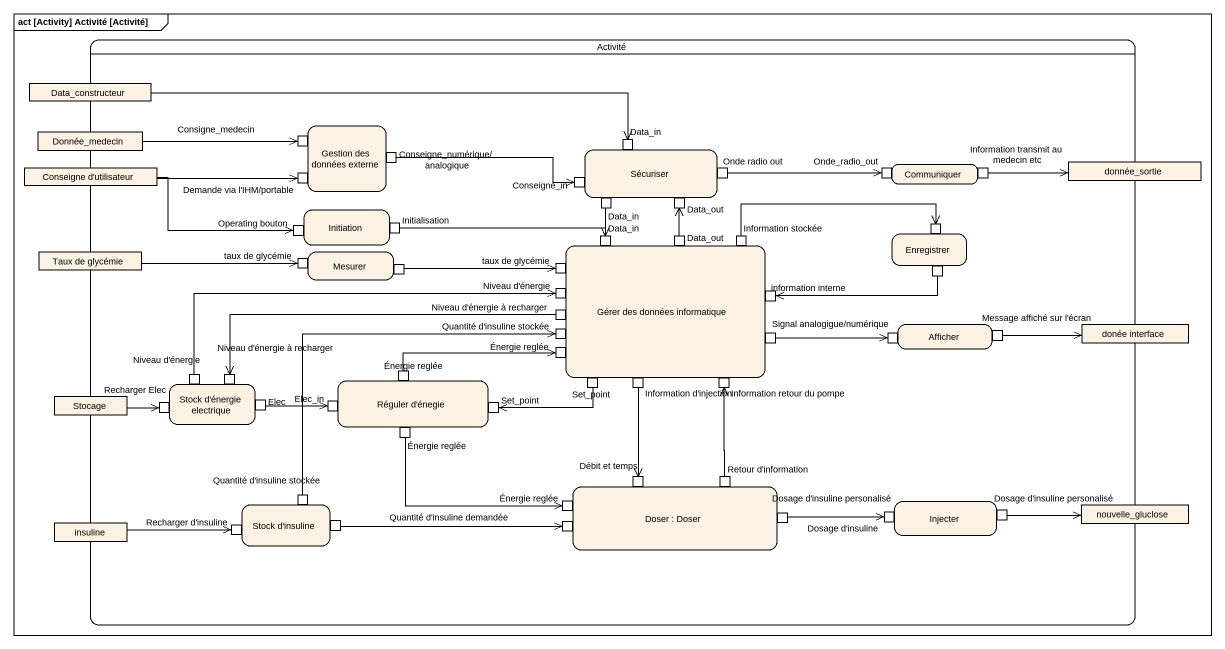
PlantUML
@startuml
mainframe act [Activity] Activité [Activité]
hide empty description
state Activité {
  state Data_constructeur <<object>>
  state Donnée_medecin <<object>>
  state "Gestion des données externe" as Gestion_des_données_externe {
    state pin1 <<inputPin>>
    state "Conseigne_numérique/analogique" as Conseigne_numérique <<outputPin>>
    state "Demande via l'IHM/portable" as Demande_via_l_IHM_portable <<inputPin>>
  }
  state "Conseigne d'utilisateur" as Conseigne_d_utilisateur <<object>>
  state Sécuriser {
    state Data_in <<inputPin>>
    state "Onde radio out" as Onde_radio_out <<outputPin>>
    state Conseigne_in <<inputPin>>
    state pin2 <<outputPin>>
    state Data_out <<inputPin>>
  }
  state Communiquer {
    state "Onde_radio_out" as Onde_radio_out_2 <<inputPin>>
    state "Information transmit au medecin etc" as Information_transmit_au <<outputPin>>
  }
  state donnée_sortie <<object>>
  state Initiation {
    state "Operating bouton" as Operating_bouton <<inputPin>>
    state Initialisation <<outputPin>>
  }
  state "Gérer des données informatique" as Gérer_des_données {
    state "Data_in" as Data_in_2 <<inputPin>>
    state "Data_out" as Data_out_2 <<outputPin>>
    state "Information stockée" as Information_stockée <<outputPin>>
    state "taux de glycémie" as taux_de_glycémie_2 <<inputPin>>
    state "Niveau d'énergie" as Niveau_d_énergie <<inputPin>>
    state "Niveau d'énergie à recharger" as Niveau_d_énergie_à_recharger <<outputPin>>
    state "information interne" as information_interne <<inputPin>>
    state "Quantité d'insuline stockée" as Quantité_d_insuline_stockée <<inputPin>>
    state "Énergie reglée" as Énergie_reglée <<inputPin>>
    state "Signal analogigue/numérique" as Signal_analogigue_numérique <<outputPin>>
    state "Set_point" as Set_point_2 <<outputPin>>
    state "Information d'injection" as Information_d_injection <<outputPin>>
    state "Information retour du pompe" as Information_retour_du_pompe <<inputPin>>
  }
  state Enregistrer {
    state pin3 <<inputPin>>
    state pin5 <<outputPin>>
  }
  state "Taux de glycémie" as Taux_de_glycémie <<object>>
  state Mesurer {
    state "taux de glycémie" as taux_de_glycémie <<inputPin>>
    state pin4 <<outputPin>>
  }
  state Afficher {
    state pin6 <<inputPin>>
    state "Message affiché sur l'écran" as Message_affiché_sur_l_écran <<outputPin>>
  }
  state "donée interface" as donée_interface <<object>>
  state Stocage <<object>>
  state "Stock d'énergie electrique" as Stock_d_énergie_electrique {
    state "Recharger Elec" as Recharger_Elec <<inputPin>>
    state "Niveau d'énergie" as Niveau_d_énergie_2 <<outputPin>>
    state "Niveau d'énergie à recharger" as Niveau_d_énergie_à_recharger_2 <<inputPin>>
    state Elec <<outputPin>>
  }
  state "Réguler d'énegie" as Réguler_d_énegie {
    state Elec_in <<inputPin>>
    state "Énergie reglée" as Énergie_reglée_2 <<outputPin>>
    state Set_point <<inputPin>>
    state "Énergie reglée" as Énergie_reglée_3 <<outputPin>>
  }
  state "Stock d'insuline" as Stock_d_insuline {
    state "Quantité d'insuline stockée" as Quantité_d_insuline_stockée_2 <<outputPin>>
    state "Recharger d'insuline" as Recharger_d_insuline <<inputPin>>
    state pin7 <<outputPin>>
  }
  state "Doser : Doser" as Doser {
    state "Débit et temps" as Débit_et_temps <<inputPin>>
    state "Retour d'information" as Retour_d_information <<outputPin>>
    state "Énergie reglée" as Énergie_reglée_4 <<inputPin>>
    state "Dosage d'insuline personalisé" as Dosage_d_insuline <<outputPin>>
    state pin8 <<inputPin>>
  }
  state Injecter {
    state "Dosage d'insuline" as Dosage_d_insuline_2 <<inputPin>>
    state "Dosage d'insuline personalisé" as Dosage_d_insuline_3 <<outputPin>>
  }
  state nouvelle_gluclose <<object>>
  state insuline <<object>>
}
Data_constructeur -right-> Data_in
Donnée_medecin -right-> pin1 : Consigne_medecin
Conseigne_d_utilisateur -right-> Demande_via_l_IHM_portable
Conseigne_d_utilisateur -right-> Operating_bouton
Conseigne_numérique -right-> Conseigne_in
Onde_radio_out -right-> Onde_radio_out_2
Information_transmit_au -right-> donnée_sortie
pin2 --> Data_in_2 : Data_in
Initialisation -right-> Data_in_2
Data_out_2 -up-> Data_out
Information_stockée -right-> pin3
Taux_de_glycémie -right-> taux_de_glycémie
pin4 -right-> taux_de_glycémie_2
pin5 -left-> information_interne
Niveau_d_énergie_à_recharger -left-> Niveau_d_énergie_à_recharger_2
Signal_analogigue_numérique -right-> pin6
Message_affiché_sur_l_écran -right-> donée_interface
Stocage -right-> Recharger_Elec
Niveau_d_énergie_2 -right-> Niveau_d_énergie
Elec -right-> Elec_in
Énergie_reglée_2 -right-> Énergie_reglée
Set_point_2 -left-> Set_point
Information_d_injection --> Débit_et_temps
Énergie_reglée_3 -right-> Énergie_reglée_4
Retour_d_information -up-> Information_retour_du_pompe
Quantité_d_insuline_stockée_2 -up-> Quantité_d_insuline_stockée
Dosage_d_insuline -right-> Dosage_d_insuline_2
Dosage_d_insuline_3 -right-> nouvelle_gluclose
insuline -right-> Recharger_d_insuline
pin7 -right-> pin8 : Quantité d'insuline demandée
@enduml
